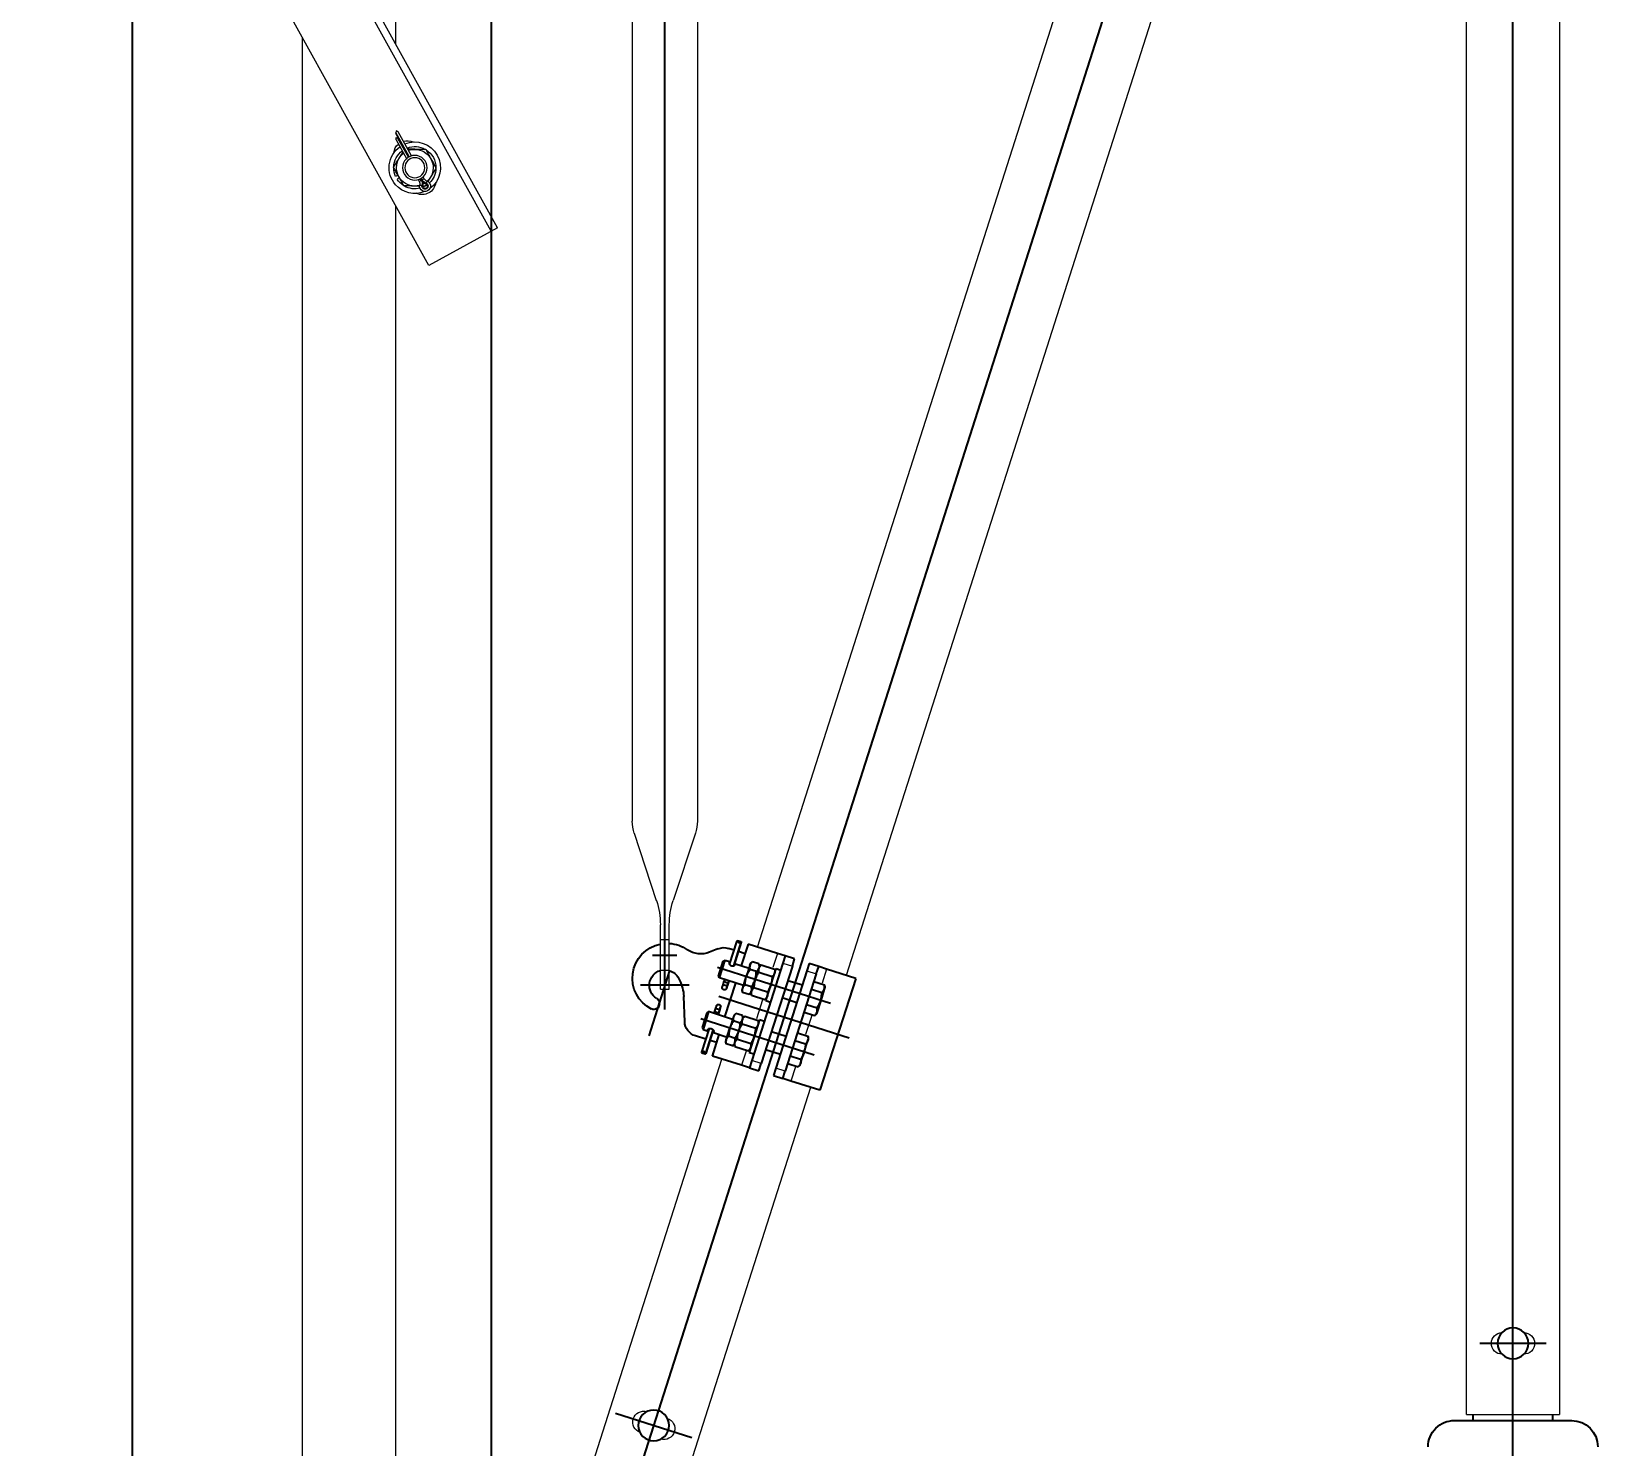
# Model space of a CAD drawing. Header units: millimetres. Extents: x -37020 to 35906, y -101 to 52234.
# Drawn here: x -51.77 to -50.754, y 320.153 to 321.07 of the extents above; entities that cross this region are included whole.
import ezdxf

# ---------------------------------------------------------------- set-up
doc = ezdxf.new("R2010")
doc.units = ezdxf.units.MM
doc.header["$PDMODE"] = 35
doc.header["$PDSIZE"] = 1
doc.linetypes.add('CENTER', pattern=[50.8, 31.75, -6.35, 6.35, -6.35])
doc.layers.add('Catenaria', color=2, linetype='Continuous')
doc.styles.add('Romans', font='romans.shx', dxfattribs={"width": 0.8})
doc.styles.get("Standard").update_dxf_attribs({"font": 'arial.ttf'})
doc.dimstyles.get("Standard").update_dxf_attribs({"dimtxt": 0.18, "dimasz": 0.18, "dimexe": 0.18, "dimexo": 0.0625, "dimgap": 0.09, "dimtad": 0, "dimtih": 1, "dimtoh": 1, "dimdec": 4, "dimzin": 0, "dimdsep": 46, "dimtxsty": 'Standard', "dimcen": 0.09, "dimadec": 0, "dimazin": 0, "dimtfac": 1, "dimtdec": 4, "dimtofl": 0, "dimtmove": 0, "dimatfit": 3, "dimfxl": 1, "dimtolj": 1, "dimtzin": 0, "dimarcsym": 0})

# ---------------------------------------------------------------- blocks, each defined once
blk = doc.blocks.new('ménsula móvil OUT G 3.2m')
at = {"color": 251, "linetype": 'Continuous', "lineweight": 15}
for p, q in [((1604.4, 96.3), (1579.8, 51.8)), ((1602.1, 92.1), (2695.4, -513.9)), ((1604.4, 96.3), (2697.7, -509.8)), ((1579.8, 51.8), (2673.1, -554.2)), ((1630.6, 47.8), (1631.1, 48.8)), ((1631.1, 48.8), (1631.2, 49)), ((1631.3, 49.4), (1631.3, 47.7)), ((1631.5, 49.6), (1632.2, 50.7)), ((1631.7, 47.6), (1631.7, 47.7)), ((1631.7, 47.7), (1631.7, 47.7)), ((1631.8, 47.5), (1631.7, 47.6)), ((1631.7, 47.6), (1631.7, 47.6)), ((1631.7, 47.6), (1631.7, 47.6)), ((1631.8, 47.4), (1631.8, 47.5)), ((1631.8, 47.5), (1631.8, 47.5)), ((1631.8, 47.3), (1631.8, 47.4)), ((1631.9, 46.7), (1631.8, 47.3)), ((1632, 46.3), (1631.9, 46.7)), ((1632.1, 46), (1632, 46.3)), ((1632.1, 45.9), (1632.1, 46)), ((1632.2, 50.7), (1632.3, 50.7)), ((1632.9, 48.5), (1632.6, 47.8)), ((1633, 49.9), (1632.9, 49.9)), ((1633.3, 49.1), (1632.9, 48.5)), ((1633.1, 49.9), (1633, 49.9)), ((1633, 49.9), (1633, 49.9)), ((1633, 49.9), (1633, 49.9)), ((1633.2, 50), (1633.1, 49.9)), ((1633.1, 49.9), (1633.1, 49.9)), ((1633.3, 50), (1633.2, 50)), ((1633.2, 50), (1633.2, 50)), ((1633.8, 50.2), (1633.3, 50)), ((1634.3, 50.4), (1633.8, 50.2)), ((1634.6, 50.5), (1634.3, 50.4)), ((1634.4, 45.5), (1635.1, 46.8)), ((1635.6, 44.8), (1634.4, 45.5)), ((1634.7, 50.5), (1634.6, 50.5)), ((1635.1, 46.8), (1635.3, 47.1)), ((1635.1, 46.8), (1636.2, 46.2)), ((1635.5, 47.4), (1635.3, 47.1)), ((1635.3, 47.1), (1636.3, 46.6)), ((1635.3, 47.1), (1636.3, 46.6)), ((1636.2, 48.8), (1635.5, 47.4)), ((1635.5, 47.4), (1636.5, 46.9)), ((1636.2, 48.8), (1637.4, 48.1)), ((1636.7, 32.7), (1635.8, 31.3)), ((1638.4, 31.8), (1637.7, 30.2)), ((1661.3, 30.6), (1649.2, 37.3)), ((1650.2, 38.5), (1662.3, 31.7)), ((1650.3, 38.8), (1665.6, 30.3)), ((1650.3, 38.8), (1662.1, 32.3)), ((1650.5, 39.1), (1666.2, 30.4)), ((1651, 40.5), (1666.6, 31.9)), ((1661.3, 30.6), (1661.3, 30.6)), ((1661.3, 30.6), (1661.5, 30.6)), ((1661.5, 30.6), (1661.8, 30.6)), ((1661.8, 30.6), (1662.2, 30.6)), ((1662.2, 32.2), (1662.1, 32.3)), ((1662.2, 32.1), (1662.2, 32.2)), ((1662.2, 32.2), (1662.2, 32.2)), ((1662.2, 32.2), (1662.2, 32.2)), ((1662.2, 32), (1662.2, 32.1)), ((1662.2, 32.1), (1662.2, 32.1)), ((1662.3, 32), (1662.2, 32)), ((1662.2, 30.6), (1662.8, 30.7)), ((1662.3, 31.9), (1662.3, 32)), ((1662.3, 31.8), (1662.3, 31.9)), ((1662.3, 31.7), (1662.3, 31.8)), ((1662.5, 31.4), (1662.3, 31.7)), ((1662.6, 31), (1662.5, 31.4)), ((1662.8, 30.7), (1662.6, 31)), ((1666.6, 30.5), (1666.2, 30.4)), ((1666.6, 31.9), (1666.6, 31.9)), ((1666.6, 31.9), (1666.7, 31.7)), ((1667, 30.6), (1666.6, 30.5)), ((1666.7, 31.7), (1666.8, 31.4)), ((1666.8, 31.4), (1667.1, 31.1)), ((1667.3, 30.6), (1667, 30.6)), ((1667.1, 31.1), (1667.3, 30.6)), ((1618.9, 30.1), (654, 30.1)), ((1665.7, 30.3), (1665.6, 30.3)), ((1665.8, 30.3), (1665.7, 30.3)), ((1665.7, 30.3), (1665.7, 30.3)), ((1665.7, 30.3), (1665.7, 30.3)), ((1665.9, 30.4), (1665.8, 30.4)), ((1665.8, 30.4), (1665.8, 30.3)), ((1666, 30.4), (1665.9, 30.4)), ((1666.1, 30.4), (1666, 30.4)), ((1666, 30.4), (1666, 30.4)), ((1666.2, 30.4), (1666.1, 30.4)), ((2741, 30.1), (1723.7, 30.1)), ((654, -30.2), (1727.7, -30.2))]:
    blk.add_line(p, q, dxfattribs=at)
for radius in [8, 6.5]:
    blk.add_circle((1643.3, 42.7), radius, dxfattribs=at)
for centre, radius, start, end in [((1634.6, 47.5), 8.75, 96.2791, 205.7209), ((1631.4, 49.3), 3.51, 61, 281.7336), ((1631.4, 49.3), 2.03, 20.2664, 281.7336), ((1631.4, 49.3), 1.67, 20.2664, 281.7336), ((1643.3, 42.7), 16.7, 337.3746, 144.0125), ((1631.4, 49.3), 3.51, 20.2664, 61), ((1643.3, 42.7), 13.7, 91.9308, 136.2437), ((1643.3, 42.7), 11.9, 121, 137.2902), ((1643.3, 42.7), 11.9, 61, 121), ((1643.3, 42.7), 13.7, 32.0287, 90.4601), ((1643.3, 42.7), 11.9, 1, 61), ((1643.3, 42.7), 16.7, 157.9875, 228.7644), ((1643.3, 42.7), 13.7, 165.7563, 209.2878), ((1643.3, 42.7), 11.9, 164.7098, 181), ((1643.3, 42.7), 11.9, 181, 241), ((1632.8, 42.6), 5.21, 61, 101.7336), ((1632.8, 42.6), 4.85, 61, 101.7336), ((1632.8, 42.6), 3.36, 61, 101.7336), ((1637.8, 51.7), 5.21, 200.2664, 241), ((1637.8, 51.7), 4.85, 200.2664, 241), ((1637.8, 51.7), 3.36, 200.2664, 241), ((1643.3, 42.7), 11.9, 339.9341, 1), ((1643.3, 42.7), 13.7, 338.7588, 29.5024), ((1652.1, 37.8), 8.75, 343.2061, 25.7209), ((1643.3, 42.7), 13.7, 212.4862, 236.5), ((1643.3, 42.7), 16.7, 228.7644, 324.6254), ((1643.3, 42.7), 11.9, 241, 301), ((1643.3, 42.7), 13.7, 272.5777, 323.2412), ((1643.3, 42.7), 11.9, 301, 322.0659), ((1652.1, 37.8), 8.75, 276.2791, 318.7939), ((1643.3, 42.7), 13.7, 245.5, 269.8653)]:
    blk.add_arc(centre, radius, start, end, dxfattribs=at)
for points, knots in [([(1637.2, 52.9), (1636.4, 52.4), (1635.4, 51.8), (1634.5, 51.2), (1634.3, 51.2)], [0, 0, 0, 0, 0.847161, 1, 1, 1, 1]), ([(1643.1, 56.4), (1642.2, 55.9), (1640.3, 54.8), (1638.3, 53.5), (1637.2, 52.9), (1637.2, 52.9)], [0, 0, 0, 0, 0.4845457, 0.9867486, 1, 1, 1, 1]), ([(1649.1, 53.1), (1648.3, 53.6), (1646.6, 54.5), (1644.6, 55.6), (1643.4, 56.3), (1643.1, 56.4)], [0, 0, 0, 0, 0.406635, 0.827972, 1, 1, 1, 1]), ([(1655.1, 49.8), (1654.2, 50.3), (1652.3, 51.3), (1650.2, 52.5), (1649.1, 53.1), (1649.1, 53.1)], [0, 0, 0, 0, 0.484547, 0.986748, 1, 1, 1, 1]), ([(1632.8, 50.2), (1632.6, 50.1), (1632.1, 49.8), (1631.6, 49.5), (1631.3, 49.4)], [0, 0, 0, 0, 0.32141, 1, 1, 1, 1]), ([(1631.4, 45.9), (1631.4, 45.6), (1631.4, 44.5), (1631.4, 43.4), (1631.4, 42.5)], [0, 0, 0, 0, 0.2287917, 1, 1, 1, 1]), ([(1631.4, 42.5), (1631.4, 42.3), (1631.4, 41.3), (1631.5, 39.4), (1631.5, 37.2), (1631.5, 36), (1631.5, 35.6)], [0, 0, 0, 0, 0.066921, 0.435837, 0.815266, 1, 1, 1, 1]), ([(1655.1, 49.8), (1655.1, 49.2), (1655.2, 47.8), (1655.2, 45.5), (1655.2, 43.8), (1655.2, 42.9)], [0, 0, 0, 0, 0.265444, 0.628072, 1, 1, 1, 1]), ([(1655.2, 42.9), (1655.3, 42.7), (1655.3, 41.7), (1655.3, 40.1), (1655.3, 38.7), (1655.3, 38.2)], [0, 0, 0, 0, 0.098345, 0.64049, 1, 1, 1, 1]), ([(1631.5, 35.6), (1632.5, 35.1), (1634.4, 34), (1636.5, 32.9), (1637.5, 32.3), (1637.6, 32.3)], [0, 0, 0, 0, 0.4845457, 0.9867481, 1, 1, 1, 1]), ([(1637.6, 32.3), (1638.4, 31.8), (1640.1, 30.8), (1642.1, 29.7), (1643.2, 29.1), (1643.6, 28.9)], [0, 0, 0, 0, 0.406636, 0.827972, 1, 1, 1, 1]), ([(1643.6, 28.9), (1644.5, 29.5), (1646.4, 30.6), (1648.4, 31.8), (1649.4, 32.5), (1649.5, 32.5)], [0, 0, 0, 0, 0.484546, 0.986748, 1, 1, 1, 1]), ([(1649.5, 32.5), (1650.3, 33), (1651.7, 33.8), (1653, 34.6), (1653.5, 34.9)], [0, 0, 0, 0, 0.597277, 1, 1, 1, 1])]:
    blk.add_open_spline(points, degree=3, knots=knots, dxfattribs=at)
blk = doc.blocks.new('*D241')
at = {"layer": 'Catenaria', "color": 8, "linetype": 'Continuous', "lineweight": -2, "transparency": 16777216}
for p, q in [((-51.7044, 322.0339), (-51.7044, 322.2839)), ((-51.7044, 319.233), (-51.7044, 321.7839)), ((-51.7044, 319.233), (-51.7044, 317.8735)), ((-51.7044, 318.983), (-51.7044, 318.733))]:
    blk.add_line(p, q, dxfattribs=at)
at = {"layer": 'Catenaria', "color": 1, "linetype": 'Continuous', "lineweight": -2, "transparency": 16777216}
for p, q in [((-51.6085, 321.7839), (-51.6044, 321.7839)), ((-51.872, 319.233), (-51.6044, 319.233))]:
    blk.add_line(p, q, dxfattribs=at)
at = {"layer": 'Catenaria', "color": 8, "transparency": 16777216}
for points in [[(-51.7461, 322.0339), (-51.6627, 322.0339), (-51.7044, 321.7839)], [(-51.6627, 318.983), (-51.7461, 318.983), (-51.7044, 319.233)]]:
    blk.add_solid(points, dxfattribs=at)
at = {"layer": 'Defpoints', "color": 0, "transparency": 16777216}
for p in [(-51.7085, 321.7839), (-51.7044, 321.7839), (-51.972, 319.233)]:
    blk.add_point(p, dxfattribs=at)
at = {"layer": 'Catenaria', "color": 3, "linetype": 'Continuous', "transparency": 16777216, "insert": (-51.9544, 318.3032), "char_height": 0.25, "attachment_point": 5, "rotation": 90, "style": 'Romans'}
blk.add_mtext('\\A1;2.55', dxfattribs=at)
blk = doc.blocks.new('A$C31278')
at = {"layer": 'Catenaria', "color": 8}
for p, q in [((0.988, 0.9548), (0.984, 0.9548)), ((0.984, 0.9033), (0.988, 0.9033)), ((1.2707, 0.5029), (1.1981, 0.4797)), ((1.2707, 0.5029), (1.2767, 0.484)), ((1.1981, 0.4797), (1.2041, 0.4608)), ((1.2477, 0.4774), (1.2467, 0.4762)), ((1.2489, 0.4778), (1.2477, 0.4774)), ((1.2563, 0.4802), (1.2489, 0.4778)), ((1.2538, 0.471), (1.2516, 0.4778)), ((1.2637, 0.4825), (1.2563, 0.4802)), ((1.2637, 0.4742), (1.2615, 0.481)), ((1.2649, 0.4829), (1.2637, 0.4825)), ((1.2665, 0.4826), (1.2649, 0.4829)), ((1.2686, 0.4757), (1.2665, 0.4826)), ((1.2736, 0.4773), (1.2784, 0.4789)), ((1.2767, 0.484), (1.2784, 0.4789)), ((1.2784, 0.4789), (1.2803, 0.4728)), ((1.2736, 0.4773), (1.2105, 0.4572)), ((1.2755, 0.4713), (1.2125, 0.4511)), ((1.2155, 0.4671), (1.223, 0.4695)), ((1.223, 0.4695), (1.2304, 0.4719)), ((1.2303, 0.4635), (1.2282, 0.4703)), ((1.2304, 0.4719), (1.2315, 0.4723)), ((1.2315, 0.4723), (1.2331, 0.4719)), ((1.2353, 0.4651), (1.2331, 0.4719)), ((1.2488, 0.4694), (1.2467, 0.4762)), ((1.2694, 0.4588), (1.2664, 0.4684)), ((1.2803, 0.4728), (1.2755, 0.4713)), ((1.2041, 0.4608), (1.2058, 0.4557)), ((1.2058, 0.4557), (1.2105, 0.4572)), ((1.2133, 0.4656), (1.2144, 0.4668)), ((1.2155, 0.4588), (1.2133, 0.4656)), ((1.2144, 0.4668), (1.2155, 0.4671)), ((1.2786, 0.4618), (1.2155, 0.4416)), ((1.2204, 0.4604), (1.2183, 0.4672)), ((1.233, 0.4577), (1.2361, 0.4482)), ((1.2549, 0.4647), (1.258, 0.4552)), ((1.2786, 0.4618), (1.2833, 0.4633)), ((1.2853, 0.4572), (1.2805, 0.4557)), ((1.2833, 0.4633), (1.2853, 0.4572)), ((1.2853, 0.4572), (1.2869, 0.4521)), ((1.2077, 0.4496), (1.2058, 0.4557)), ((1.2125, 0.4511), (1.2077, 0.4496)), ((1.2805, 0.4557), (1.2174, 0.4356)), ((1.2246, 0.4445), (1.2216, 0.4541)), ((1.2551, 0.4476), (1.2561, 0.4446)), ((1.2561, 0.4446), (1.2771, 0.4513)), ((1.2746, 0.44), (1.2718, 0.4488)), ((1.2767, 0.4503), (1.2752, 0.4507)), ((1.2771, 0.4513), (1.2761, 0.4543)), ((1.2795, 0.4416), (1.2767, 0.4503)), ((1.2869, 0.4521), (1.2929, 0.4332)), ((1.2107, 0.4401), (1.2155, 0.4416)), ((1.2127, 0.434), (1.2107, 0.4401)), ((1.2227, 0.4339), (1.2218, 0.437)), ((1.2438, 0.4406), (1.2227, 0.4339)), ((1.2412, 0.4293), (1.2384, 0.4381)), ((1.2418, 0.44), (1.2434, 0.4397)), ((1.2428, 0.4437), (1.2438, 0.4406)), ((1.2462, 0.4309), (1.2434, 0.4397)), ((1.258, 0.4452), (1.2569, 0.444)), ((1.2597, 0.4353), (1.2569, 0.444)), ((1.2647, 0.4368), (1.2619, 0.4456)), ((1.2699, 0.4376), (1.2625, 0.4353)), ((1.2773, 0.44), (1.2699, 0.4376)), ((1.2751, 0.4385), (1.2764, 0.4343)), ((1.2785, 0.4404), (1.2773, 0.44)), ((1.2785, 0.4404), (1.2795, 0.4416)), ((1.28, 0.44), (1.2785, 0.4404)), ((1.28, 0.44), (1.2814, 0.4359)), ((1.2174, 0.4356), (1.2127, 0.434)), ((1.2127, 0.434), (1.2143, 0.4289)), ((1.2143, 0.4289), (1.2203, 0.41)), ((1.2236, 0.4334), (1.2247, 0.4346)), ((1.2264, 0.4246), (1.2236, 0.4334)), ((1.2313, 0.4262), (1.2285, 0.4349)), ((1.2291, 0.4246), (1.2365, 0.427)), ((1.2365, 0.427), (1.244, 0.4294)), ((1.2417, 0.4278), (1.2431, 0.4236)), ((1.244, 0.4294), (1.2451, 0.4297)), ((1.2462, 0.4309), (1.2451, 0.4297)), ((1.2451, 0.4297), (1.2467, 0.4294)), ((1.2467, 0.4294), (1.248, 0.4252)), ((1.2597, 0.4353), (1.2613, 0.4349)), ((1.2613, 0.4349), (1.2602, 0.4337)), ((1.2602, 0.4337), (1.2616, 0.4295)), ((1.2625, 0.4353), (1.2613, 0.4349)), ((1.2616, 0.4295), (1.2631, 0.4292)), ((1.2631, 0.4292), (1.2643, 0.4296)), ((1.2643, 0.4296), (1.2717, 0.4319)), ((1.2652, 0.4353), (1.2665, 0.4311)), ((1.266, 0.4301), (1.271, 0.4145)), ((1.2791, 0.4343), (1.2717, 0.4319)), ((1.2804, 0.4243), (1.2774, 0.4338)), ((1.2941, 0.4287), (1.2789, 0.4238)), ((1.2789, 0.4238), (1.2941, 0.4287)), ((1.2929, 0.4332), (1.279, 0.4287)), ((1.2791, 0.4343), (1.2803, 0.4347)), ((1.2803, 0.4347), (1.2814, 0.4359)), ((1.2866, 0.4312), (1.288, 0.4268)), ((1.2952, 0.4263), (1.2945, 0.4285)), ((1.228, 0.4243), (1.2264, 0.4246)), ((1.2269, 0.4231), (1.228, 0.4243)), ((1.2269, 0.4231), (1.2282, 0.4189)), ((1.228, 0.4243), (1.2291, 0.4246)), ((1.2298, 0.4185), (1.2282, 0.4189)), ((1.2309, 0.4189), (1.2298, 0.4185)), ((1.2309, 0.4189), (1.2384, 0.4213)), ((1.2318, 0.4247), (1.2332, 0.4205)), ((1.2357, 0.41), (1.2326, 0.4195)), ((1.2458, 0.4237), (1.2384, 0.4213)), ((1.2441, 0.4231), (1.2491, 0.4075)), ((1.2457, 0.4181), (1.2676, 0.4251)), ((1.2469, 0.424), (1.2458, 0.4237)), ((1.248, 0.4252), (1.2469, 0.424)), ((1.2639, 0.4191), (1.2656, 0.4196)), ((1.2656, 0.4196), (1.264, 0.4191)), ((1.2648, 0.4163), (1.2665, 0.4169)), ((1.2648, 0.4163), (1.2665, 0.4169)), ((1.2683, 0.4205), (1.2656, 0.4196)), ((1.2656, 0.4196), (1.2683, 0.4204)), ((1.2656, 0.4196), (1.2656, 0.4196)), ((1.2665, 0.4169), (1.2692, 0.4177)), ((1.2665, 0.4169), (1.2692, 0.4177)), ((1.2665, 0.4169), (1.2665, 0.4169)), ((1.268, 0.4196), (1.2681, 0.4199)), ((1.2681, 0.4194), (1.268, 0.4196)), ((1.2681, 0.4201), (1.2682, 0.4203)), ((1.2681, 0.4199), (1.2681, 0.4201)), ((1.2681, 0.4191), (1.2681, 0.4194)), ((1.2682, 0.4188), (1.2681, 0.4191)), ((1.2682, 0.4203), (1.2683, 0.4204)), ((1.2683, 0.4185), (1.2682, 0.4188)), ((1.269, 0.4207), (1.2683, 0.4205)), ((1.2683, 0.4204), (1.269, 0.4207)), ((1.2683, 0.4204), (1.2683, 0.4205)), ((1.2685, 0.4182), (1.2683, 0.4185)), ((1.2687, 0.418), (1.2685, 0.4182)), ((1.2688, 0.4179), (1.2687, 0.418)), ((1.269, 0.4178), (1.2688, 0.4179)), ((1.2692, 0.4177), (1.269, 0.4178)), ((1.2692, 0.4177), (1.2699, 0.418)), ((1.2692, 0.4177), (1.2699, 0.418)), ((1.2692, 0.4177), (1.2692, 0.4177)), ((1.271, 0.4145), (1.2824, 0.4182)), ((1.2722, 0.4139), (1.2818, 0.417)), ((1.2797, 0.4211), (1.295, 0.426)), ((1.2797, 0.4211), (1.295, 0.426)), ((1.2824, 0.4182), (1.2813, 0.4216)), ((1.2818, 0.417), (1.2824, 0.4182)), ((1.2889, 0.424), (1.2901, 0.4203)), ((1.2203, 0.41), (1.2343, 0.4144)), ((1.2372, 0.4105), (1.222, 0.4057)), ((1.222, 0.4057), (1.2372, 0.4105)), ((1.2381, 0.4078), (1.2228, 0.4029)), ((1.2381, 0.4078), (1.2229, 0.403)), ((1.229, 0.4128), (1.2304, 0.4083)), ((1.2376, 0.4039), (1.2365, 0.4073)), ((1.2491, 0.4075), (1.2376, 0.4039)), ((1.2484, 0.4063), (1.2388, 0.4033)), ((1.2478, 0.4139), (1.2471, 0.4137)), ((1.2471, 0.4137), (1.2478, 0.4139)), ((1.2505, 0.4148), (1.2478, 0.4139)), ((1.2478, 0.4139), (1.2505, 0.4148)), ((1.248, 0.4139), (1.2478, 0.4139)), ((1.2478, 0.4139), (1.2478, 0.4139)), ((1.2481, 0.4138), (1.248, 0.4139)), ((1.2487, 0.4112), (1.248, 0.411)), ((1.2486, 0.4112), (1.248, 0.411)), ((1.2483, 0.4136), (1.2481, 0.4138)), ((1.2485, 0.4134), (1.2483, 0.4136)), ((1.2491, 0.4075), (1.2484, 0.4063)), ((1.2486, 0.4131), (1.2485, 0.4134)), ((1.2487, 0.4129), (1.2486, 0.4131)), ((1.2513, 0.412), (1.2486, 0.4112)), ((1.2486, 0.4112), (1.2487, 0.4112)), ((1.2488, 0.4126), (1.2487, 0.4129)), ((1.2513, 0.412), (1.2487, 0.4112)), ((1.2487, 0.4112), (1.2488, 0.4113)), ((1.2489, 0.4123), (1.2488, 0.4126)), ((1.2488, 0.4113), (1.2489, 0.4115)), ((1.2489, 0.412), (1.2489, 0.4123)), ((1.2489, 0.4117), (1.2489, 0.412)), ((1.2489, 0.4115), (1.2489, 0.4117)), ((1.2522, 0.4153), (1.2505, 0.4148)), ((1.2505, 0.4148), (1.2521, 0.4153)), ((1.2505, 0.4148), (1.2505, 0.4148)), ((1.253, 0.4126), (1.2513, 0.412)), ((1.253, 0.4126), (1.2513, 0.412)), ((1.2513, 0.412), (1.2513, 0.412)), ((1.271, 0.4145), (1.2722, 0.4139)), ((1.2898, 0.4135), (1.2876, 0.4081)), ((1.2225, 0.4031), (1.2218, 0.4053)), ((1.2313, 0.4056), (1.2334, 0.399)), ((1.2388, 0.4033), (1.2376, 0.4039)), ((1.2425, 0.392), (1.259, 0.3914)), ((1.2708, 0.388), (1.2695, 0.3886)), ((1.2541, 0.3756), (1.2548, 0.3755))]:
    blk.add_line(p, q, dxfattribs=at)
at = {"layer": 'Catenaria', "color": 8, "linetype": 'Continuous', "lineweight": 15}
for p, q in [((0.988, 0.8989), (0.988, 0.9592)), ((1.9411, 0.9592), (0.988, 0.9592)), ((0.988, 0.8989), (1.9788, 0.8989)), ((2.0709, 0.7516), (1.2726, 0.4968)), ((1.291, 0.4393), (2.1038, 0.6989)), ((1.2767, 0.484), (1.2676, 0.4811)), ((1.2, 0.4736), (0.9278, 0.3867)), ((1.2466, 0.4744), (1.2342, 0.4704)), ((1.2755, 0.4713), (1.2736, 0.4773)), ((1.2133, 0.4638), (1.2041, 0.4608)), ((1.2105, 0.4572), (1.2125, 0.4511)), ((1.2805, 0.4557), (1.2786, 0.4618)), ((1.2869, 0.4521), (1.2778, 0.4491)), ((1.2155, 0.4416), (1.2174, 0.4356)), ((1.2568, 0.4425), (1.2444, 0.4385)), ((1.2235, 0.4318), (1.2143, 0.4289)), ((0.9462, 0.3292), (1.2184, 0.4161)), ((1.3648, 0.3989), (1.3212, 0.3845)), ((2.2802, 0.4002), (1.3726, 0.4002)), ((1.2636, 0.3762), (1.2636, 0.382)), ((1.2636, 0.382), (1.3055, 0.382)), ((1.2636, 0.3762), (1.3055, 0.3762)), ((1.2757, 0.382), (1.2757, 0.3762)), ((1.2957, 0.382), (1.2957, 0.3762)), ((1.3648, 0.3592), (1.3212, 0.3736)), ((2.2802, 0.358), (1.3726, 0.358))]:
    blk.add_line(p, q, dxfattribs=at)
at = {"layer": 'Catenaria', "color": 8, "linetype": 'CENTER'}
for p, q in [((1.034, 0.9506), (1.034, 0.9076)), ((0, 0.9291), (3.0753, 0.9291)), ((2.4714, 0.8478), (0.314, 0.159)), ((1.232, 0.4987), (1.259, 0.4142)), ((1.2543, 0.4866), (1.2777, 0.4132)), ((1.2209, 0.4759), (1.2444, 0.4025)), ((0.9887, 0.3472), (0.9729, 0.3967)), ((1.2662, 0.3948), (1.2662, 0.3634)), ((1.2855, 0.3869), (1.2855, 0.3711)), ((1.2757, 0.3821), (1.2335, 0.3687)), ((1.2505, 0.3791), (2.8083, 0.3791))]:
    blk.add_line(p, q, dxfattribs=at)
at = {"layer": 'Catenaria', "color": 8}
for centre in [(1.034, 0.9291), (0.9808, 0.3719)]:
    blk.add_circle(centre, 0.01, dxfattribs=at)
for centre, radius, start, end in [((0.967, 0.9671), 0.017, 0, 90), ((0.967, 0.8911), 0.017, 270, 0), ((1.2646, 0.4178), 0.00145, 118.6696, 276.7449), ((1.264, 0.4188), 0.00023, 107.7073, 118.6696), ((1.2615, 0.4168), 0.00502, 1.243, 34.1715), ((1.2806, 0.4173), 0.01, 337.7073, 17.7073), ((1.2555, 0.4149), 0.00502, 181.243, 214.1715), ((1.2522, 0.4151), 0.00023, 96.7449, 107.7073), ((1.2523, 0.4139), 0.00145, 298.6696, 96.7449), ((1.2529, 0.4128), 0.00023, 287.7073, 298.6696), ((1.2648, 0.4166), 0.00023, 276.7449, 287.7073), ((1.3015, 0.4024), 0.015, 157.7073, 215.5217), ((1.2429, 0.402), 0.01, 197.7073, 267.7073), ((1.258, 0.3664), 0.025, 62.7073, 87.7073), ((1.2662, 0.3791), 0.01, 16.858, 62.7073), ((1.2709, 0.3806), 0.0225, 3.5144, 35.5217), ((1.2709, 0.3806), 0.0225, 206.7028, 348.6689), ((1.2662, 0.3791), 0.01, 211.4562, 343.142), ((1.254, 0.3721), 0.0035, 87.7073, 206.7028), ((1.2547, 0.372), 0.0035, 31.4562, 87.7073)]:
    blk.add_arc(centre, radius, start, end, dxfattribs=at)
at = {"layer": 'Catenaria', "color": 8, "linetype": 'Continuous', "lineweight": 15}
for centre, radius, start, end in [((1.034, 0.9361), 0.007, 0, 180), ((1.034, 0.9221), 0.007, 180, 0), ((1.3726, 0.3752), 0.025, 90, 108.3098), ((0.9787, 0.3786), 0.007, 17.7072, 197.7072), ((1.3055, 0.432), 0.05, 270, 288.3098), ((1.3055, 0.3262), 0.05, 71.6902, 90), ((0.983, 0.3653), 0.007, 197.7072, 17.7072), ((1.3726, 0.383), 0.025, 251.6902, 270)]:
    blk.add_arc(centre, radius, start, end, dxfattribs=at)
at = {"layer": 'Catenaria', "color": 8}
for centre, major_axis, ratio, start_param, end_param in [((1.2965, 0.428), (-0.00276, -0.00088), 0.501149, 5.349757, 7.216614), ((1.2944, 0.4273), (-0.00044, 0.00138), 0.534873, 5.645818, 6.091856), ((1.2942, 0.4285), (-0.00007, 0.000219), 0.534873, 6.091856, 6.283185), ((1.2944, 0.4273), (-0.00044, 0.00138), 0.534873, 3.332922, 3.77896), ((1.2949, 0.4262), (-0.00007, 0.000219), 0.534873, 3.141593, 3.332922)]:
    blk.add_ellipse(centre, major_axis=major_axis, ratio=ratio, start_param=start_param, end_param=end_param, dxfattribs=at)
at = {"layer": 'Catenaria', "color": 8, "extrusion": (0, 0, -1)}
for centre, major_axis, ratio, start_param, end_param in [((1.2225, 0.4043), (-0.00044, 0.00138), 0.534873, 5.645818, 6.091856), ((1.2205, 0.4037), (0.00276, 0.00088), 0.501149, 5.349757, 7.216614), ((1.2221, 0.4055), (-0.00007, 0.000219), 0.534873, 6.091856, 6.283185), ((1.2225, 0.4043), (-0.00044, 0.00138), 0.534873, 3.332922, 3.77896), ((1.2228, 0.4032), (-0.00007, 0.000219), 0.534873, 3.141593, 3.332922)]:
    blk.add_ellipse(centre, major_axis=major_axis, ratio=ratio, start_param=start_param, end_param=end_param, dxfattribs=at)
at = {"layer": 'Catenaria', "color": 8}
for points, knots in [([(0.984, 0.9109), (0.984, 0.9122), (0.984, 0.915), (0.984, 0.9196), (0.984, 0.924), (0.984, 0.9282), (0.984, 0.9321), (0.984, 0.936), (0.984, 0.9398), (0.984, 0.9435), (0.984, 0.947), (0.984, 0.9503), (0.984, 0.9537), (0.984, 0.957), (0.984, 0.96), (0.984, 0.9625), (0.984, 0.9645), (0.984, 0.966), (0.984, 0.9668), (0.984, 0.9671), (0.984, 0.967), (0.984, 0.967)], [0, 0, 0, 0, 0.058891, 0.119603, 0.182018, 0.230818, 0.279611, 0.329449, 0.37928, 0.429119, 0.47895, 0.52775, 0.576543, 0.638964, 0.699677, 0.758561, 0.817451, 0.878164, 0.940579, 0.989378, 1, 1, 1, 1]), ([(0.984, 0.8911), (0.984, 0.8911), (0.984, 0.8911), (0.984, 0.8916), (0.984, 0.8925), (0.984, 0.8938), (0.984, 0.8955), (0.984, 0.8975), (0.984, 0.9), (0.984, 0.9031), (0.984, 0.9068), (0.984, 0.9095), (0.984, 0.9109)], [0, 0, 0, 0, 0.0738155, 0.1701917, 0.2665548, 0.362931, 0.459294, 0.5536623, 0.6480177, 0.7687258, 0.8861228, 1, 1, 1, 1]), ([(1.2467, 0.4762), (1.2468, 0.4764), (1.2471, 0.4768), (1.2477, 0.4772), (1.2483, 0.4776), (1.2487, 0.4777), (1.2489, 0.4778)], [0, 0, 0, 0, 0.247711, 0.495365, 0.747705, 1, 1, 1, 1]), ([(1.2489, 0.4778), (1.2489, 0.4778), (1.2492, 0.4779), (1.2497, 0.478), (1.2503, 0.478), (1.2509, 0.4779), (1.2514, 0.4779), (1.2516, 0.4778)], [0, 0, 0, 0, 0.070056, 0.300425, 0.53083, 0.765392, 1, 1, 1, 1]), ([(1.2516, 0.4778), (1.2522, 0.4782), (1.253, 0.4787), (1.2543, 0.4794), (1.2552, 0.4798), (1.2559, 0.48), (1.2563, 0.4802)], [0, 0, 0, 0, 0.387945, 0.583937, 0.779906, 1, 1, 1, 1]), ([(1.2563, 0.4802), (1.2566, 0.4803), (1.2573, 0.4805), (1.2584, 0.4807), (1.2594, 0.4808), (1.2605, 0.4809), (1.2612, 0.481), (1.2615, 0.481)], [0, 0, 0, 0, 0.199457, 0.398929, 0.601454, 0.804007, 1, 1, 1, 1]), ([(1.2615, 0.481), (1.2617, 0.4811), (1.262, 0.4815), (1.2625, 0.4819), (1.2631, 0.4823), (1.2635, 0.4825), (1.2637, 0.4825)], [0, 0, 0, 0, 0.2477112, 0.4953655, 0.7477053, 1, 1, 1, 1]), ([(1.2637, 0.4825), (1.2638, 0.4825), (1.264, 0.4826), (1.2645, 0.4827), (1.2651, 0.4827), (1.2658, 0.4827), (1.2662, 0.4826), (1.2665, 0.4826)], [0, 0, 0, 0, 0.070056, 0.300425, 0.53083, 0.765392, 1, 1, 1, 1]), ([(1.2183, 0.4672), (1.218, 0.4672), (1.2176, 0.4673), (1.2169, 0.4673), (1.2162, 0.4673), (1.2158, 0.4672), (1.2155, 0.4671)], [0, 0, 0, 0, 0.2477112, 0.4953655, 0.7477053, 1, 1, 1, 1]), ([(1.223, 0.4695), (1.2226, 0.4694), (1.222, 0.4692), (1.221, 0.4687), (1.2201, 0.4683), (1.2191, 0.4677), (1.2185, 0.4674), (1.2183, 0.4672)], [0, 0, 0, 0, 0.199457, 0.398929, 0.601454, 0.804007, 1, 1, 1, 1]), ([(1.2282, 0.4703), (1.2275, 0.4703), (1.2265, 0.4702), (1.2251, 0.47), (1.224, 0.4698), (1.2233, 0.4696), (1.223, 0.4695)], [0, 0, 0, 0, 0.387945, 0.583937, 0.779906, 1, 1, 1, 1]), ([(1.2304, 0.4719), (1.2303, 0.4719), (1.2301, 0.4718), (1.2297, 0.4716), (1.2291, 0.4712), (1.2286, 0.4708), (1.2283, 0.4705), (1.2282, 0.4703)], [0, 0, 0, 0, 0.070056, 0.300425, 0.53083, 0.765392, 1, 1, 1, 1]), ([(1.2331, 0.4719), (1.2329, 0.472), (1.2324, 0.472), (1.2317, 0.4721), (1.231, 0.4721), (1.2306, 0.4719), (1.2304, 0.4719)], [0, 0, 0, 0, 0.247711, 0.495365, 0.747705, 1, 1, 1, 1]), ([(1.2155, 0.4671), (1.2155, 0.4671), (1.2152, 0.467), (1.2148, 0.4668), (1.2143, 0.4665), (1.2138, 0.4661), (1.2135, 0.4658), (1.2133, 0.4656)], [0, 0, 0, 0, 0.070056, 0.300425, 0.53083, 0.765392, 1, 1, 1, 1]), ([(1.2666, 0.4479), (1.2665, 0.4479), (1.266, 0.4477), (1.2651, 0.4474), (1.264, 0.4469), (1.2629, 0.4463), (1.2622, 0.4458), (1.2619, 0.4456)], [0, 0, 0, 0, 0.070056, 0.299813, 0.530831, 0.765026, 1, 1, 1, 1]), ([(1.2718, 0.4488), (1.2714, 0.4487), (1.2705, 0.4487), (1.2692, 0.4485), (1.2679, 0.4483), (1.267, 0.4481), (1.2666, 0.4479)], [0, 0, 0, 0, 0.247269, 0.495363, 0.746874, 1, 1, 1, 1]), ([(1.274, 0.4503), (1.274, 0.4503), (1.2736, 0.4502), (1.2732, 0.45), (1.2728, 0.4497), (1.2723, 0.4493), (1.272, 0.449), (1.2718, 0.4488)], [0, 0, 0, 0, 0.070059, 0.376588, 0.530821, 0.683101, 1, 1, 1, 1]), ([(1.2767, 0.4503), (1.2765, 0.4504), (1.276, 0.4505), (1.2753, 0.4505), (1.2747, 0.4505), (1.2742, 0.4504), (1.274, 0.4503)], [0, 0, 0, 0, 0.247269, 0.495363, 0.746874, 1, 1, 1, 1]), ([(1.2285, 0.4349), (1.2289, 0.4352), (1.2296, 0.4357), (1.2308, 0.4363), (1.232, 0.4369), (1.2328, 0.4371), (1.2333, 0.4373)], [0, 0, 0, 0, 0.247269, 0.495363, 0.746874, 1, 1, 1, 1]), ([(1.2333, 0.4373), (1.2334, 0.4373), (1.2339, 0.4375), (1.2348, 0.4377), (1.236, 0.4379), (1.2372, 0.4381), (1.238, 0.4381), (1.2384, 0.4381)], [0, 0, 0, 0, 0.070056, 0.299813, 0.530831, 0.765026, 1, 1, 1, 1]), ([(1.2384, 0.4381), (1.2386, 0.4383), (1.239, 0.4387), (1.2396, 0.4392), (1.2402, 0.4395), (1.2405, 0.4396), (1.2407, 0.4397)], [0, 0, 0, 0, 0.257198, 0.62627, 0.81314, 1, 1, 1, 1]), ([(1.2407, 0.4397), (1.2409, 0.4397), (1.2414, 0.4399), (1.2424, 0.4399), (1.2431, 0.4397), (1.2434, 0.4397)], [0, 0, 0, 0, 0.268407, 0.632373, 1, 1, 1, 1]), ([(1.2592, 0.4456), (1.259, 0.4455), (1.2584, 0.4453), (1.2577, 0.4448), (1.2572, 0.4443), (1.2569, 0.444)], [0, 0, 0, 0, 0.268407, 0.632373, 1, 1, 1, 1]), ([(1.2619, 0.4456), (1.2616, 0.4456), (1.2611, 0.4458), (1.2603, 0.4458), (1.2596, 0.4457), (1.2593, 0.4456), (1.2592, 0.4456)], [0, 0, 0, 0, 0.257198, 0.62627, 0.81314, 1, 1, 1, 1]), ([(1.2647, 0.4368), (1.2645, 0.4367), (1.2641, 0.4362), (1.2635, 0.4358), (1.2629, 0.4354), (1.2626, 0.4353), (1.2625, 0.4353)], [0, 0, 0, 0, 0.257198, 0.62627, 0.81314, 1, 1, 1, 1]), ([(1.2699, 0.4376), (1.2698, 0.4376), (1.2693, 0.4375), (1.2684, 0.4372), (1.2671, 0.437), (1.2659, 0.4369), (1.2651, 0.4368), (1.2647, 0.4368)], [0, 0, 0, 0, 0.070056, 0.299813, 0.530831, 0.765026, 1, 1, 1, 1]), ([(1.2652, 0.4353), (1.2655, 0.4355), (1.2663, 0.436), (1.2674, 0.4366), (1.2686, 0.4372), (1.2695, 0.4375), (1.2699, 0.4376)], [0, 0, 0, 0, 0.247711, 0.495365, 0.747705, 1, 1, 1, 1]), ([(1.2746, 0.44), (1.2742, 0.4398), (1.2735, 0.4393), (1.2723, 0.4386), (1.2711, 0.4381), (1.2703, 0.4378), (1.2699, 0.4376)], [0, 0, 0, 0, 0.247269, 0.495363, 0.746874, 1, 1, 1, 1]), ([(1.2699, 0.4376), (1.27, 0.4377), (1.2705, 0.4378), (1.2714, 0.4381), (1.2726, 0.4383), (1.2738, 0.4384), (1.2747, 0.4384), (1.2751, 0.4385)], [0, 0, 0, 0, 0.0700556, 0.2998126, 0.5308313, 0.7650256, 1, 1, 1, 1]), ([(1.2773, 0.44), (1.2772, 0.44), (1.277, 0.4399), (1.2765, 0.4398), (1.2759, 0.4398), (1.2753, 0.4399), (1.2748, 0.4399), (1.2746, 0.44)], [0, 0, 0, 0, 0.070056, 0.299813, 0.530831, 0.765026, 1, 1, 1, 1]), ([(1.2773, 0.44), (1.2771, 0.4399), (1.2766, 0.4397), (1.2758, 0.4392), (1.2753, 0.4387), (1.2751, 0.4385)], [0, 0, 0, 0, 0.268407, 0.632373, 1, 1, 1, 1]), ([(1.2795, 0.4416), (1.2794, 0.4414), (1.279, 0.4411), (1.2785, 0.4406), (1.2779, 0.4403), (1.2775, 0.4401), (1.2773, 0.44)], [0, 0, 0, 0, 0.247269, 0.495363, 0.746874, 1, 1, 1, 1]), ([(1.28, 0.44), (1.2798, 0.4401), (1.2792, 0.4402), (1.2784, 0.4402), (1.2778, 0.4402), (1.2775, 0.4401), (1.2773, 0.44)], [0, 0, 0, 0, 0.257198, 0.62627, 0.81314, 1, 1, 1, 1]), ([(1.2236, 0.4334), (1.2238, 0.4335), (1.2241, 0.4339), (1.2246, 0.4343), (1.2252, 0.4347), (1.2256, 0.4348), (1.2258, 0.4349)], [0, 0, 0, 0, 0.247269, 0.495363, 0.746874, 1, 1, 1, 1]), ([(1.2258, 0.4349), (1.2259, 0.4349), (1.2262, 0.435), (1.2267, 0.4351), (1.2272, 0.4351), (1.2278, 0.4351), (1.2282, 0.435), (1.2285, 0.4349)], [0, 0, 0, 0, 0.070059, 0.376588, 0.530821, 0.683101, 1, 1, 1, 1]), ([(1.2313, 0.4262), (1.2318, 0.4262), (1.2326, 0.4262), (1.234, 0.4264), (1.2353, 0.4266), (1.2361, 0.4269), (1.2365, 0.427)], [0, 0, 0, 0, 0.247269, 0.495363, 0.746874, 1, 1, 1, 1]), ([(1.2365, 0.427), (1.2364, 0.427), (1.2359, 0.4268), (1.2351, 0.4265), (1.2339, 0.4259), (1.2329, 0.4253), (1.2322, 0.4249), (1.2318, 0.4247)], [0, 0, 0, 0, 0.0700556, 0.2998126, 0.5308313, 0.7650256, 1, 1, 1, 1]), ([(1.2365, 0.427), (1.2367, 0.427), (1.2372, 0.4272), (1.238, 0.4275), (1.2391, 0.4281), (1.2402, 0.4287), (1.2409, 0.4291), (1.2412, 0.4293)], [0, 0, 0, 0, 0.070056, 0.299813, 0.530831, 0.765026, 1, 1, 1, 1]), ([(1.2417, 0.4278), (1.2413, 0.4278), (1.2404, 0.4278), (1.2391, 0.4276), (1.2378, 0.4274), (1.237, 0.4271), (1.2365, 0.427)], [0, 0, 0, 0, 0.247711, 0.495365, 0.747705, 1, 1, 1, 1]), ([(1.2412, 0.4293), (1.2415, 0.4293), (1.2421, 0.4292), (1.2428, 0.4292), (1.2435, 0.4292), (1.2438, 0.4293), (1.244, 0.4294)], [0, 0, 0, 0, 0.257198, 0.62627, 0.81314, 1, 1, 1, 1]), ([(1.244, 0.4294), (1.2439, 0.4294), (1.2437, 0.4293), (1.2432, 0.4291), (1.2427, 0.4287), (1.2422, 0.4283), (1.2419, 0.428), (1.2417, 0.4278)], [0, 0, 0, 0, 0.070056, 0.300425, 0.53083, 0.765392, 1, 1, 1, 1]), ([(1.244, 0.4294), (1.2442, 0.4295), (1.2447, 0.4297), (1.2455, 0.4302), (1.2459, 0.4307), (1.2462, 0.4309)], [0, 0, 0, 0, 0.268407, 0.632373, 1, 1, 1, 1]), ([(1.2467, 0.4294), (1.2464, 0.4294), (1.246, 0.4295), (1.2453, 0.4296), (1.2446, 0.4295), (1.2442, 0.4294), (1.244, 0.4294)], [0, 0, 0, 0, 0.247269, 0.495363, 0.746874, 1, 1, 1, 1]), ([(1.2625, 0.4353), (1.2622, 0.4352), (1.2617, 0.4351), (1.2608, 0.4351), (1.2601, 0.4352), (1.2597, 0.4353)], [0, 0, 0, 0, 0.268407, 0.632373, 1, 1, 1, 1]), ([(1.2602, 0.4337), (1.2604, 0.4339), (1.2607, 0.4342), (1.2613, 0.4347), (1.2618, 0.435), (1.2622, 0.4352), (1.2625, 0.4353)], [0, 0, 0, 0, 0.247269, 0.495363, 0.746874, 1, 1, 1, 1]), ([(1.2616, 0.4295), (1.2618, 0.4295), (1.2623, 0.4294), (1.263, 0.4294), (1.2636, 0.4294), (1.2641, 0.4295), (1.2643, 0.4296)], [0, 0, 0, 0, 0.247269, 0.495363, 0.746874, 1, 1, 1, 1]), ([(1.2625, 0.4353), (1.2625, 0.4353), (1.2628, 0.4354), (1.2632, 0.4355), (1.2639, 0.4355), (1.2645, 0.4354), (1.265, 0.4353), (1.2652, 0.4353)], [0, 0, 0, 0, 0.070056, 0.300425, 0.53083, 0.765392, 1, 1, 1, 1]), ([(1.2643, 0.4296), (1.2643, 0.4296), (1.2646, 0.4297), (1.265, 0.4299), (1.2655, 0.4302), (1.266, 0.4306), (1.2664, 0.431), (1.2665, 0.4311)], [0, 0, 0, 0, 0.070056, 0.299813, 0.530831, 0.765026, 1, 1, 1, 1]), ([(1.2665, 0.4311), (1.2669, 0.4311), (1.2678, 0.4312), (1.2691, 0.4313), (1.2704, 0.4316), (1.2713, 0.4318), (1.2717, 0.4319)], [0, 0, 0, 0, 0.247269, 0.495363, 0.746874, 1, 1, 1, 1]), ([(1.2717, 0.4319), (1.2718, 0.432), (1.2723, 0.4321), (1.2732, 0.4325), (1.2743, 0.433), (1.2754, 0.4336), (1.2761, 0.4341), (1.2764, 0.4343)], [0, 0, 0, 0, 0.0700556, 0.2998126, 0.5308313, 0.7650256, 1, 1, 1, 1]), ([(1.2791, 0.4343), (1.2789, 0.4342), (1.2784, 0.4341), (1.2775, 0.4341), (1.2768, 0.4342), (1.2764, 0.4343)], [0, 0, 0, 0, 0.268407, 0.632373, 1, 1, 1, 1]), ([(1.2814, 0.4359), (1.2813, 0.4358), (1.2811, 0.4356), (1.2807, 0.4352), (1.2802, 0.4348), (1.2796, 0.4345), (1.2793, 0.4344), (1.2791, 0.4343)], [0, 0, 0, 0, 0.12856, 0.257217, 0.62628, 0.813145, 1, 1, 1, 1]), ([(1.2264, 0.4246), (1.2266, 0.4246), (1.2271, 0.4245), (1.2278, 0.4244), (1.2285, 0.4245), (1.2289, 0.4246), (1.2291, 0.4246)], [0, 0, 0, 0, 0.247269, 0.495363, 0.746874, 1, 1, 1, 1]), ([(1.2269, 0.4231), (1.2271, 0.4233), (1.2275, 0.4237), (1.2281, 0.4241), (1.2287, 0.4245), (1.229, 0.4246), (1.2291, 0.4246)], [0, 0, 0, 0, 0.257198, 0.62627, 0.81314, 1, 1, 1, 1]), ([(1.2282, 0.4189), (1.2283, 0.4189), (1.2286, 0.4188), (1.2292, 0.4187), (1.2298, 0.4187), (1.2305, 0.4188), (1.2308, 0.4189), (1.2309, 0.4189)], [0, 0, 0, 0, 0.12856, 0.257217, 0.62628, 0.813145, 1, 1, 1, 1]), ([(1.2291, 0.4246), (1.2292, 0.4247), (1.2294, 0.4247), (1.2298, 0.4249), (1.2304, 0.4253), (1.2309, 0.4257), (1.2312, 0.426), (1.2313, 0.4262)], [0, 0, 0, 0, 0.070056, 0.299813, 0.530831, 0.765026, 1, 1, 1, 1]), ([(1.2291, 0.4246), (1.2293, 0.4247), (1.2299, 0.4248), (1.2308, 0.4248), (1.2315, 0.4247), (1.2318, 0.4247)], [0, 0, 0, 0, 0.268407, 0.632373, 1, 1, 1, 1]), ([(1.2309, 0.4189), (1.2312, 0.419), (1.2317, 0.4192), (1.2324, 0.4197), (1.2329, 0.4202), (1.2332, 0.4205)], [0, 0, 0, 0, 0.268407, 0.632373, 1, 1, 1, 1]), ([(1.2384, 0.4213), (1.2382, 0.4212), (1.2377, 0.4211), (1.2368, 0.4209), (1.2356, 0.4207), (1.2344, 0.4205), (1.2336, 0.4205), (1.2332, 0.4205)], [0, 0, 0, 0, 0.0700556, 0.2998126, 0.5308313, 0.7650256, 1, 1, 1, 1]), ([(1.2431, 0.4236), (1.2427, 0.4234), (1.242, 0.4229), (1.2408, 0.4223), (1.2396, 0.4217), (1.2388, 0.4214), (1.2384, 0.4213)], [0, 0, 0, 0, 0.247269, 0.495363, 0.746874, 1, 1, 1, 1]), ([(1.2458, 0.4237), (1.2457, 0.4236), (1.2455, 0.4236), (1.245, 0.4235), (1.2444, 0.4235), (1.2437, 0.4235), (1.2433, 0.4236), (1.2431, 0.4236)], [0, 0, 0, 0, 0.070056, 0.299813, 0.530831, 0.765026, 1, 1, 1, 1]), ([(1.248, 0.4252), (1.2479, 0.425), (1.2475, 0.4247), (1.247, 0.4243), (1.2464, 0.4239), (1.246, 0.4237), (1.2458, 0.4237)], [0, 0, 0, 0, 0.247269, 0.495363, 0.746874, 1, 1, 1, 1]), ([(1.2811, 0.4215), (1.2811, 0.4215), (1.2811, 0.4214), (1.2811, 0.4213), (1.281, 0.4211), (1.2809, 0.4209), (1.2808, 0.4208), (1.2806, 0.4208), (1.2804, 0.4208), (1.2802, 0.4208), (1.28, 0.4209), (1.2798, 0.4211), (1.2796, 0.4212), (1.2793, 0.4215), (1.2791, 0.4217), (1.279, 0.422), (1.2789, 0.4223), (1.2788, 0.4227), (1.2787, 0.423), (1.2787, 0.4233), (1.2788, 0.4236), (1.2789, 0.4239), (1.279, 0.4241), (1.2791, 0.4243), (1.2793, 0.4245), (1.2794, 0.4246), (1.2796, 0.4247), (1.2797, 0.4246), (1.2799, 0.4246), (1.28, 0.4245), (1.2801, 0.4244), (1.2802, 0.4243), (1.2802, 0.4243)], [0, 0, 0, 0, 0.003682, 0.039936, 0.076077, 0.113337, 0.148204, 0.184166, 0.217713, 0.25221, 0.286234, 0.321161, 0.356766, 0.393373, 0.429418, 0.466605, 0.501023, 0.536512, 0.56981, 0.604018, 0.638396, 0.673681, 0.709667, 0.746706, 0.782399, 0.81923, 0.85327, 0.888331, 0.92188, 0.956338, 0.991139, 1, 1, 1, 1]), ([(1.2368, 0.4074), (1.2368, 0.4074), (1.2368, 0.4073), (1.2369, 0.4072), (1.2371, 0.4071), (1.2372, 0.407), (1.2374, 0.407), (1.2375, 0.407), (1.2377, 0.4071), (1.2378, 0.4073), (1.238, 0.4075), (1.2381, 0.4077), (1.2382, 0.408), (1.2382, 0.4083), (1.2382, 0.4087), (1.2382, 0.409), (1.2381, 0.4093), (1.238, 0.4096), (1.2378, 0.4099), (1.2376, 0.4102), (1.2374, 0.4104), (1.2372, 0.4106), (1.237, 0.4107), (1.2367, 0.4108), (1.2365, 0.4109), (1.2363, 0.4108), (1.2362, 0.4108), (1.236, 0.4107), (1.236, 0.4106), (1.2359, 0.4104), (1.2359, 0.4102), (1.2359, 0.4101), (1.2359, 0.4101)], [0, 0, 0, 0, 0.003682, 0.039936, 0.076077, 0.113337, 0.148204, 0.184166, 0.217713, 0.25221, 0.286234, 0.321161, 0.356766, 0.393373, 0.429418, 0.466605, 0.501023, 0.536512, 0.56981, 0.604018, 0.638396, 0.673681, 0.709667, 0.746706, 0.782399, 0.81923, 0.85327, 0.888331, 0.92188, 0.956338, 0.991139, 1, 1, 1, 1])]:
    blk.add_open_spline(points, degree=3, knots=knots, dxfattribs=at)

msp = doc.modelspace()

# ---------------------------------------------------------------- linework, layer by layer
at = {"layer": 'Catenaria', "color": 1, "linetype": 'Continuous', "ltscale": 7}
msp.add_line((-51.4717, 322.2045), (-51.4717, 319.0045), dxfattribs=at)

# ---------------------------------------------------------------- block references
at = {"xscale": -0.001, "yscale": 0.001, "zscale": 0.001, "rotation": 270}
msp.add_blockref('ménsula móvil OUT G 3.2m', (-51.564, 319.3385), dxfattribs=at)
at = {"layer": 'Catenaria', "color": 210, "linetype": 'Continuous', "xscale": -1, "rotation": 270}
msp.add_blockref('A$C31278', (-51.7383, 319.1855), dxfattribs=at)

# ---------------------------------------------------------------- dimensions: what is measured, and where the dimension line sits
at = {"layer": 'Catenaria', "color": 210, "linetype": 'Continuous'}
dim = msp.add_linear_dim(base=(-51.7044, 321.7839), p1=(-51.972, 319.233), p2=(-51.7085, 321.7839, -20.7852), angle=90, dimstyle='Standard', override={"dimscale": 0.1, "dimtxt": 2.5, "dimasz": 2.5, "dimexe": 1, "dimexo": 1, "dimgap": 1.25, "dimtad": 1, "dimtih": 0, "dimtoh": 0, "dimdec": 2, "dimzin": 1, "dimtxsty": 'Romans', "dimcen": 1, "dimclrd": 8, "dimclre": 1, "dimclrt": 3, "dimaunit": 1, "dimadec": 3, "dimtdec": 2, "dimtix": 1, "dimtofl": 1, "dimatfit": 0, "dimtzin": 8}, dxfattribs=at)
dim.commit()
dim.dimension.update_dxf_attribs({"geometry": '*D241', "text_midpoint": (-51.7044, 318.3032), "dimtype": 160})

doc.saveas('drawing.dxf')
